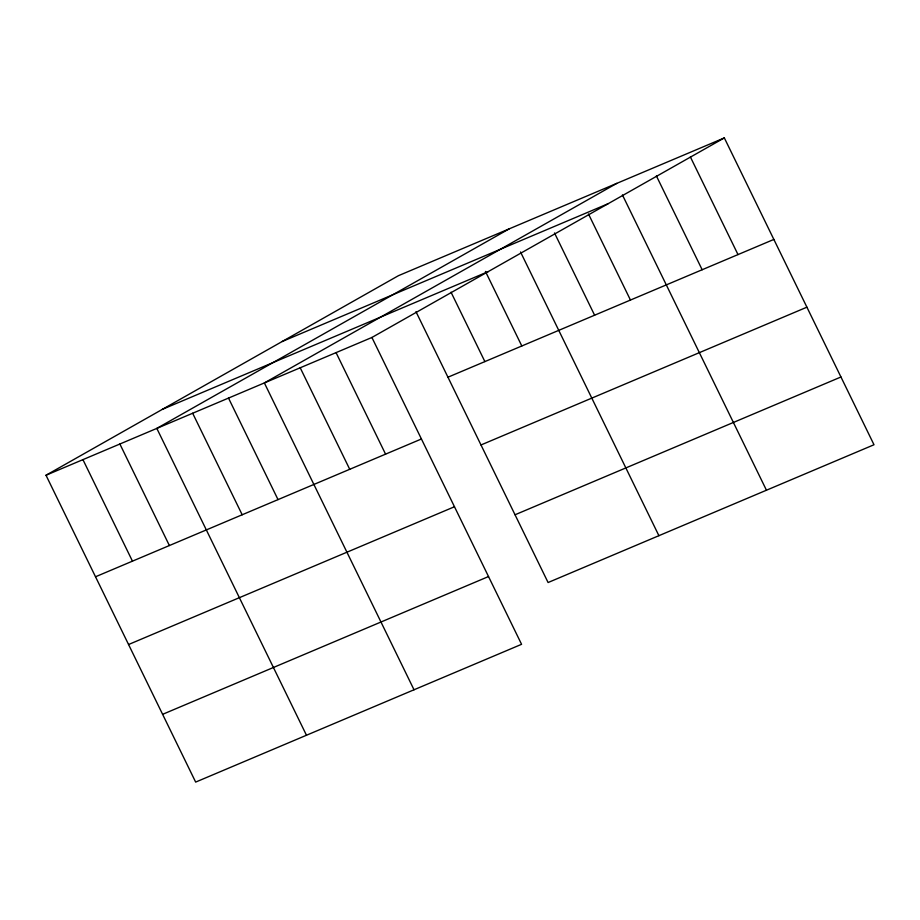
<?xml version="1.0" encoding="UTF-8"?>
<svg xmlns="http://www.w3.org/2000/svg" width="920" height="920" viewBox="0 0 920 920"><rect width="100%" height="100%" fill="white"/><g stroke="black" fill="none" stroke-linecap="round" stroke-linejoin="round"><path stroke-width="1.38" d="M724.339 137.908L371.91 337.467L521.571 644.31L195.661 782.092L46 475.249L398.429 275.689L724.339 137.908L874 444.751L548.09 582.532L415.978 311.673M509.243 228.838L156.814 428.398L306.475 735.252M616.791 183.367L264.362 382.927L414.023 689.781M282.13 341.538L608.039 203.757M162.299 409.388L488.209 271.607M46 475.249L371.91 337.467M447.948 377.211L773.858 239.43M95.519 576.771L421.429 438.989M480.987 444.969L806.897 307.188M128.559 644.529L454.468 506.747M515.039 514.774L840.949 376.993M162.61 714.334L488.52 576.553M690.368 156.917L738.001 254.587M656.397 175.927L702.155 269.744M622.426 194.936L766.452 490.222M588.455 213.946L630.453 300.046M554.495 232.955L594.607 315.203M520.524 251.976L658.904 535.693M485.461 271.446L521.812 345.978M451.03 292.203L484.886 361.594M336.065 352.624L385.572 454.147M300.207 367.77L349.726 469.292M228.505 398.084L278.024 499.606M192.659 413.241L242.178 514.763M119.876 444.015L169.383 545.537M82.938 459.632L132.457 561.154"/></g></svg>
